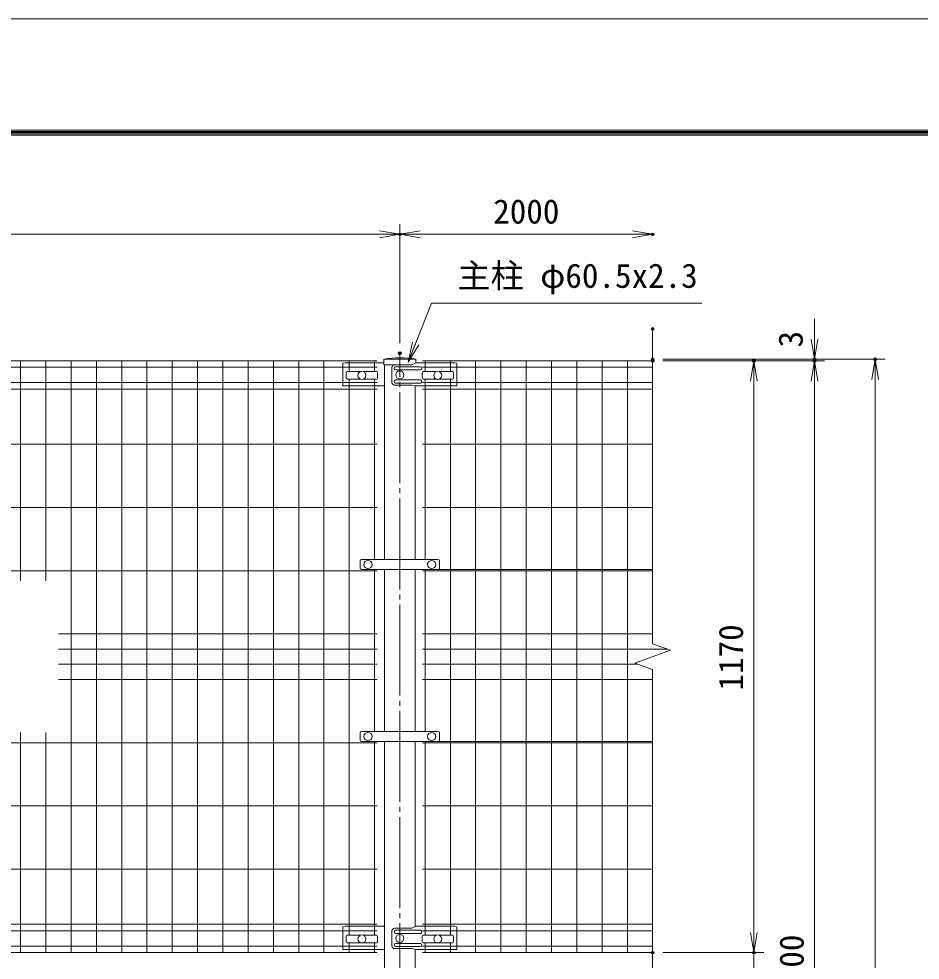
# Model space of a CAD drawing. Units: millimetres, scale not verified. Extents: x -4200 to 4200, y -2970 to 2970.
# Drawn here: x -2138 to -356, y 1109 to 2970 of the extents above; entities that cross this region are included whole.
import ezdxf
from ezdxf.enums import TextEntityAlignment as Align

# ---------------------------------------------------------------- set-up
doc = ezdxf.new("R2010")
doc.units = ezdxf.units.MM
doc.header["$LTSCALE"] = 10
doc.header["$PDMODE"] = 32
doc.header["$PDSIZE"] = 5
doc.linetypes.add('LONG_CHAIN', pattern=[21, 18, -1, 1, -1])
for name, color, linetype, lineweight in [('0-3_D-STR1', 1, 'Continuous', 9), ('0-4_D-BMK', 2, 'LONG_CHAIN', 9), ('0-5_D-STR-DIM', 7, 'Continuous', 9), ('0-6_0', 7, 'Continuous', 9), ('0-8_D-STR2', 7, 'Continuous', 9), ('0-9_D-STR3', 3, 'Continuous', 9), ('0-A_D-STR-TXT', 7, 'Continuous', 9), ('0-E_D-TTL', 7, 'Continuous', 9)]:
    doc.layers.add(name, color=color, linetype=linetype, lineweight=lineweight)
doc.layers.add('0-7_Defpoints', color=7, linetype='Continuous')
doc.styles.add('ＭＳ ゴシック', font='')
doc.styles.get('ＭＳ ゴシック').set_extended_font_data('MS Gothic')

# ---------------------------------------------------------------- blocks, each defined once
blk = doc.blocks.new('_Open')
at = {"layer": '0-6_0'}
blk.add_line((-10, 1.667), (0, 0), dxfattribs=at)
blk.add_lwpolyline([(-10, -1.667), (0, 0), (-10, 0)], dxfattribs=at)

msp = doc.modelspace()

# ---------------------------------------------------------------- linework, layer by layer
at = {"layer": '0-3_D-STR1'}
for p, q in [((-1353.52, 2296.98), (-1416.42, 2296.98)), ((-1416.42, 2296.98), (-1416.42, 2285.98)), ((-1353.52, 2296.98), (-1416.42, 2296.98)), ((-1416.42, 2296.98), (-1416.42, 2285.98)), ((-1353.52, 2289.65), (-1353.52, 2296.98)), ((-1353.52, 2289.65), (-1353.52, 2296.98)), ((-1360.99, 2285.98), (-1416.42, 2285.98)), ((-1360.99, 2285.98), (-1416.42, 2285.98)), ((-1415.22, 2285.98), (-1415.22, 1901.23)), ((-1354.72, 1901.23), (-1354.72, 2244.16)), ((-1415.22, 1881.23), (-1415.22, 1561.23)), ((-1354.72, 1561.23), (-1354.72, 1881.23)), ((-1415.22, 1541.23), (-1415.22, 701.23)), ((-1354.72, 1175.06), (-1354.72, 1541.23)), ((-1354.72, 1089.06), (-1354.72, 1130.59))]:
    msp.add_line(p, q, dxfattribs=at)
msp.add_arc((-1384.97, 2137.55), 162.5, 78.84081, 101.15919, dxfattribs=at)
msp.add_arc((-1384.97, 2137.55), 162.5, 78.84081, 101.15919, dxfattribs=at)
at = {"layer": '0-4_D-BMK'}
msp.add_line((-1384.97, -468.02), (-1384.97, 2308.98), dxfattribs=at)
at = {"layer": '0-5_D-STR-DIM'}
for p, q in [((-1384.97, 2328.98), (-1384.97, 2563.98)), ((-1384.97, 2328.98), (-1384.97, 2563.98)), ((-1384.97, 2328.98), (-1384.97, 2563.98)), ((-1384.97, 2328.98), (-1384.97, 2563.98)), ((-3344.97, 2543.98), (-1424.97, 2543.98)), ((-3344.97, 2543.98), (-1424.97, 2543.98)), ((-1344.97, 2543.98), (-924.97, 2543.98)), ((-1344.97, 2543.98), (-924.97, 2543.98)), ((-564.97, 2336.98), (-564.97, 2376.98)), ((-564.97, 2336.98), (-564.97, 2376.98)), ((-884.97, 1734.63), (-884.97, 2356.98)), ((-864.97, 2296.98), (-544.97, 2296.98)), ((-864.97, 2296.98), (-424.97, 2296.98)), ((-864.97, 2296.98), (-544.97, 2296.98)), ((-864.97, 2293.98), (-544.97, 2293.98)), ((-864.97, 2293.98), (-664.97, 2293.98)), ((-864.97, 2293.98), (-544.97, 2293.98)), ((-864.97, 2293.98), (-544.97, 2293.98)), ((-564.97, 2293.98), (-564.97, 2296.98)), ((-564.97, 2293.98), (-564.97, 2296.98)), ((-684.97, 1163.98), (-684.97, 2253.98)), ((-564.97, 2253.98), (-564.97, 2213.98)), ((-564.97, 2253.98), (-564.97, 2213.98)), ((-564.97, -66.02), (-564.97, 2253.98)), ((-444.97, -416.02), (-444.97, 2256.98)), ((-849.74, 1721.81), (-884.97, 1734.63)), ((-920.21, 1696.15), (-849.74, 1721.81)), ((-884.97, 1683.33), (-920.21, 1696.15)), ((-884.97, 1000.98), (-884.97, 1683.33)), ((-684.97, 1163.98), (-684.97, 1203.98)), ((-884.97, 534.63), (-884.97, 1156.98)), ((-864.97, 1123.98), (-664.97, 1123.98)), ((-864.97, 1123.98), (-664.97, 1123.98)), ((-684.97, 1093.98), (-684.97, 1123.98))]:
    msp.add_line(p, q, dxfattribs=at)
at = {"layer": '0-7_Defpoints'}
for p in [(-1384.97, 2543.98), (-884.97, 2543.98), (-884.97, 2356.98), (-1384.97, 2308.98), (-884.97, 2296.98), (-884.97, 2293.98), (-684.97, 2293.98), (-564.97, 2296.98), (-564.97, 2293.98), (-444.97, 2296.98), (-884.97, 1123.98), (-684.97, 1123.98)]:
    msp.add_point(p, dxfattribs=at)
at = {"layer": '0-8_D-STR2'}
for p, q in [((-1429.97, 2293.98), (-3339.97, 2293.98)), ((-2134.97, 1858.98), (-2134.97, 2293.98)), ((-2084.97, 1858.98), (-2084.97, 2293.98)), ((-2034.97, 1123.98), (-2034.97, 2293.98)), ((-1984.97, 1123.98), (-1984.97, 2293.98)), ((-1934.97, 1123.98), (-1934.97, 2293.98)), ((-1884.97, 1123.98), (-1884.97, 2293.98)), ((-1834.97, 1123.98), (-1834.97, 2293.98)), ((-1784.97, 1123.98), (-1784.97, 2293.98)), ((-1734.97, 1123.98), (-1734.97, 2293.98)), ((-1684.97, 1123.98), (-1684.97, 2293.98)), ((-1634.97, 1123.98), (-1634.97, 2293.98)), ((-1584.97, 1123.98), (-1584.97, 2293.98)), ((-1534.97, 1123.98), (-1534.97, 2293.98)), ((-1484.97, 2272.46), (-1484.97, 2293.98)), ((-1434.97, 2272.46), (-1434.97, 2293.98)), ((-1339.97, 2293.98), (-884.97, 2293.98)), ((-1334.97, 2272.46), (-1334.97, 2293.98)), ((-1284.97, 2272.46), (-1284.97, 2293.98)), ((-1234.97, 1123.98), (-1234.97, 2293.98)), ((-1184.97, 1123.98), (-1184.97, 2293.98)), ((-1134.97, 1123.98), (-1134.97, 2293.98)), ((-1084.97, 1123.98), (-1084.97, 2293.98)), ((-1034.97, 1123.98), (-1034.97, 2293.98)), ((-984.97, 1123.98), (-984.97, 2293.98)), ((-934.97, 1123.98), (-934.97, 2293.98)), ((-1429.97, 2281.1), (-3339.97, 2281.1)), ((-1339.97, 2281.1), (-884.97, 2281.1)), ((-1484.97, 1158.46), (-1484.97, 2257.46)), ((-1434.97, 1901.23), (-1434.97, 2257.46)), ((-1334.97, 1901.23), (-1334.97, 2257.46)), ((-1284.97, 1158.46), (-1284.97, 2257.46)), ((-1429.97, 2250.85), (-3339.97, 2250.85)), ((-1429.97, 2237.98), (-3339.97, 2237.98)), ((-1339.97, 2250.85), (-884.97, 2250.85)), ((-1339.97, 2237.98), (-884.97, 2237.98)), ((-1429.97, 2128.98), (-3339.97, 2128.98)), ((-1339.97, 2128.98), (-884.97, 2128.98)), ((-1429.97, 2003.98), (-3339.97, 2003.98)), ((-1339.97, 2003.98), (-884.97, 2003.98)), ((-1434.97, 1561.23), (-1434.97, 1881.23)), ((-1339.97, 1881.23), (-884.97, 1881.23)), ((-1334.97, 1561.23), (-1334.97, 1881.23)), ((-1429.97, 1878.98), (-3339.97, 1878.98)), ((-1339.97, 1878.98), (-884.97, 1878.98)), ((-1429.97, 1753.98), (-2059.97, 1753.98)), ((-1339.97, 1753.98), (-884.97, 1753.98)), ((-1429.97, 1723.98), (-2059.97, 1723.98)), ((-1339.97, 1723.98), (-855.71, 1723.98)), ((-1429.97, 1693.98), (-2059.97, 1693.98)), ((-1339.97, 1693.98), (-914.24, 1693.98)), ((-1429.97, 1663.98), (-2059.97, 1663.98)), ((-1339.97, 1663.98), (-884.97, 1663.98)), ((-2134.97, 1123.98), (-2134.97, 1558.98)), ((-2084.97, 1123.98), (-2084.97, 1558.98)), ((-1429.97, 1538.98), (-3339.97, 1538.98)), ((-1434.97, 1158.46), (-1434.97, 1541.23)), ((-1339.97, 1541.23), (-884.97, 1541.23)), ((-1339.97, 1538.98), (-884.97, 1538.98)), ((-1334.97, 1158.46), (-1334.97, 1541.23)), ((-1429.97, 1413.98), (-3339.97, 1413.98)), ((-1339.97, 1413.98), (-884.97, 1413.98)), ((-1429.97, 1288.98), (-3339.97, 1288.98)), ((-1339.97, 1288.98), (-884.97, 1288.98)), ((-1429.97, 1179.98), (-3339.97, 1179.98)), ((-1339.97, 1179.98), (-884.97, 1179.98)), ((-1429.97, 1167.1), (-3339.97, 1167.1)), ((-1339.97, 1167.1), (-884.97, 1167.1)), ((-1429.97, 1136.85), (-3339.97, 1136.85)), ((-1484.97, 1123.98), (-1484.97, 1143.46)), ((-1434.97, 1123.98), (-1434.97, 1143.46)), ((-1339.97, 1136.85), (-884.97, 1136.85)), ((-1334.97, 1123.98), (-1334.97, 1143.46)), ((-1284.97, 1123.98), (-1284.97, 1143.46)), ((-1429.97, 1123.98), (-3339.97, 1123.98)), ((-1339.97, 1123.98), (-884.97, 1123.98))]:
    msp.add_line(p, q, dxfattribs=at)
at = {"layer": '0-9_D-STR3'}
for p, q in [((-1492.97, 2289.98), (-1497.97, 2288.98)), ((-1492.97, 2289.98), (-1417.1, 2289.98)), ((-1417.1, 2289.98), (-1416.42, 2289.65)), ((-1352.85, 2289.98), (-1360.99, 2285.98)), ((-1276.97, 2289.98), (-1352.85, 2289.98)), ((-1276.97, 2289.98), (-1271.97, 2288.98)), ((-1497.97, 2288.98), (-1497.97, 2245.16)), ((-1490.97, 2270.46), (-1490.97, 2259.46)), ((-1488.97, 2272.46), (-1462.76, 2272.46)), ((-1457.19, 2272.46), (-1430.97, 2272.46)), ((-1428.97, 2270.46), (-1428.97, 2259.46)), ((-1400.46, 2280.98), (-1400.46, 2250.98)), ((-1360.99, 2285.98), (-1395.46, 2285.98)), ((-1344.39, 2281.98), (-1393.39, 2281.98)), ((-1344.39, 2275.98), (-1393.39, 2275.98)), ((-1340.97, 2270.46), (-1340.97, 2259.46)), ((-1338.97, 2272.46), (-1312.76, 2272.46)), ((-1307.19, 2272.46), (-1280.97, 2272.46)), ((-1278.97, 2270.46), (-1278.97, 2259.46)), ((-1271.97, 2288.98), (-1271.97, 2245.16)), ((-1488.97, 2257.46), (-1462.76, 2257.46)), ((-1457.19, 2257.46), (-1430.97, 2257.46)), ((-1344.39, 2255.98), (-1393.39, 2255.98)), ((-1338.97, 2257.46), (-1312.76, 2257.46)), ((-1307.19, 2257.46), (-1280.97, 2257.46)), ((-1417.18, 2244.16), (-1496.97, 2244.16)), ((-1415.22, 2244.58), (-1417.18, 2244.16)), ((-1360.99, 2245.98), (-1395.46, 2245.98)), ((-1344.39, 2249.98), (-1393.39, 2249.98)), ((-1360.99, 2245.98), (-1352.77, 2244.16)), ((-1352.77, 2244.16), (-1272.97, 2244.16)), ((-1460.47, 1901.23), (-1309.47, 1901.23)), ((-1463.47, 1898.23), (-1463.47, 1884.23)), ((-1460.47, 1881.23), (-1309.47, 1881.23)), ((-1306.47, 1898.23), (-1306.47, 1884.23)), ((-1463.47, 1558.23), (-1463.47, 1544.23)), ((-1460.47, 1561.23), (-1309.47, 1561.23)), ((-1306.47, 1558.23), (-1306.47, 1544.23)), ((-1460.47, 1541.23), (-1309.47, 1541.23)), ((-1492.97, 1175.98), (-1497.97, 1174.98)), ((-1497.97, 1174.98), (-1497.97, 1131.16)), ((-1492.97, 1175.98), (-1417.1, 1175.98)), ((-1417.1, 1175.98), (-1415.22, 1175.06)), ((-1352.85, 1175.98), (-1360.99, 1171.98)), ((-1276.97, 1175.98), (-1352.85, 1175.98)), ((-1276.97, 1175.98), (-1271.97, 1174.98)), ((-1271.97, 1174.98), (-1271.97, 1131.16)), ((-1490.97, 1156.46), (-1490.97, 1145.46)), ((-1488.97, 1158.46), (-1462.76, 1158.46)), ((-1457.19, 1158.46), (-1430.97, 1158.46)), ((-1428.97, 1156.46), (-1428.97, 1145.46)), ((-1400.46, 1166.98), (-1400.46, 1136.98)), ((-1360.99, 1171.98), (-1395.46, 1171.98)), ((-1344.39, 1167.98), (-1393.39, 1167.98)), ((-1344.39, 1161.98), (-1393.39, 1161.98)), ((-1340.97, 1156.46), (-1340.97, 1145.46)), ((-1338.97, 1158.46), (-1312.76, 1158.46)), ((-1307.19, 1158.46), (-1280.97, 1158.46)), ((-1278.97, 1156.46), (-1278.97, 1145.46)), ((-1488.97, 1143.46), (-1462.76, 1143.46)), ((-1457.19, 1143.46), (-1430.97, 1143.46)), ((-1344.39, 1141.98), (-1393.39, 1141.98)), ((-1344.39, 1135.98), (-1393.39, 1135.98)), ((-1338.97, 1143.46), (-1312.76, 1143.46)), ((-1307.19, 1143.46), (-1280.97, 1143.46)), ((-1417.18, 1130.16), (-1496.97, 1130.16)), ((-1415.22, 1130.58), (-1417.18, 1130.16)), ((-1360.99, 1131.98), (-1395.46, 1131.98)), ((-1360.99, 1131.98), (-1352.77, 1130.16)), ((-1352.77, 1130.16), (-1272.97, 1130.16))]:
    msp.add_line(p, q, dxfattribs=at)
for centre in [(-1459.97, 2264.96), (-1384.97, 2265.98), (-1309.97, 2264.96), (-1447.97, 1891.23), (-1321.97, 1891.23), (-1447.97, 1551.23), (-1321.97, 1551.23), (-1459.97, 1150.96), (-1384.97, 1151.98), (-1309.97, 1150.96)]:
    msp.add_circle(centre, 8, dxfattribs=at)
for centre, radius, start, end in [((-1488.97, 2270.46), 2, 90, 180), ((-1430.97, 2270.46), 2, 0, 90), ((-1395.46, 2280.98), 5, 90, 180), ((-1393.39, 2278.98), 3, 90, 270), ((-1344.39, 2278.98), 3, 270, 90), ((-1338.97, 2270.46), 2, 90, 180), ((-1280.97, 2270.46), 2, 0, 90), ((-1488.97, 2259.46), 2, 180, 270), ((-1430.97, 2259.46), 2, 270, 0), ((-1393.39, 2252.98), 3, 90, 270), ((-1344.39, 2252.98), 3, 270, 90), ((-1338.97, 2259.46), 2, 180, 270), ((-1280.97, 2259.46), 2, 270, 0), ((-1496.97, 2245.16), 1, 180, 270), ((-1395.46, 2250.98), 5, 180, 270), ((-1272.97, 2245.16), 1, 270, 0), ((-1460.47, 1898.23), 3, 90, 180), ((-1309.47, 1898.23), 3, 0, 90), ((-1460.47, 1884.23), 3, 180, 270), ((-1309.47, 1884.23), 3, 270, 0), ((-1460.47, 1558.23), 3, 90, 180), ((-1309.47, 1558.23), 3, 0, 90), ((-1460.47, 1544.23), 3, 180, 270), ((-1309.47, 1544.23), 3, 270, 0), ((-1488.97, 1156.46), 2, 90, 180), ((-1430.97, 1156.46), 2, 0, 90), ((-1395.46, 1166.98), 5, 90, 180), ((-1393.39, 1164.98), 3, 90, 270), ((-1344.39, 1164.98), 3, 270, 90), ((-1338.97, 1156.46), 2, 90, 180), ((-1280.97, 1156.46), 2, 0, 90), ((-1488.97, 1145.46), 2, 180, 270), ((-1430.97, 1145.46), 2, 270, 0), ((-1395.46, 1136.98), 5, 180, 270), ((-1393.39, 1138.98), 3, 90, 270), ((-1344.39, 1138.98), 3, 270, 90), ((-1338.97, 1145.46), 2, 180, 270), ((-1280.97, 1145.46), 2, 270, 0), ((-1496.97, 1131.16), 1, 180, 270), ((-1272.97, 1131.16), 1, 270, 0)]:
    msp.add_arc(centre, radius, start, end, dxfattribs=at)
at = {"layer": '0-A_D-STR-TXT'}
msp.add_lwpolyline([(-787.46, 2407.71), (-1322.14, 2407.71), (-1367.63, 2292.76)], dxfattribs=at)
at = {"layer": '0-E_D-TTL', "color": 2}
msp.add_lwpolyline([(-4200, 2970), (4200, 2970), (4200, -2970), (-4200, -2970)], close=True, dxfattribs=at)
at = {"layer": '0-E_D-TTL'}
for points in [[(-3930, 2750), (3930, 2750), (3930, -2750), (-3930, -2750)], [(-3927.5, 2747.5), (3927.5, 2747.5), (3927.5, -2747.5), (-3927.5, -2747.5)], [(-3925, 2745), (3925, 2745), (3925, -2745), (-3925, -2745)], [(-3922.5, 2742.5), (3922.5, 2742.5), (3922.5, -2742.5), (-3922.5, -2742.5)], [(-3920, 2740), (3920, 2740), (3920, -2740), (-3920, -2740)]]:
    msp.add_lwpolyline(points, close=True, dxfattribs=at)

# ---------------------------------------------------------------- block references
at = {"layer": '0-5_D-STR-DIM', "xscale": 4, "yscale": 4}
for p in [(-1384.97, 2543.98), (-1384.97, 2543.98), (-884.97, 2543.98), (-884.97, 2543.98)]:
    msp.add_blockref('_Open', p, dxfattribs=at)
for p, rotation in [((-1384.97, 2543.98), 180), ((-1384.97, 2543.98), 180), ((-564.97, 2296.98), 270), ((-564.97, 2296.98), 270), ((-684.97, 2293.98), 90), ((-564.97, 2293.98), 90), ((-564.97, 2293.98), 90), ((-564.97, 2293.98), 90), ((-444.97, 2296.98), 90), ((-684.97, 1123.98), 270), ((-684.97, 1123.98), 270)]:
    msp.add_blockref('_Open', p, dxfattribs=dict(at, rotation=rotation))
at = {"layer": '0-A_D-STR-TXT', "xscale": 4, "yscale": 4, "rotation": 248.409}
msp.add_blockref('_Open', (-1368.36, 2290.9), dxfattribs=at)

# ---------------------------------------------------------------- texts
at = {"layer": '0-5_D-STR-DIM', "style": 'ＭＳ ゴシック'}
msp.add_text('2000', height=48.09, dxfattribs=at).set_placement((-1200.22, 2550.73), align=Align.BOTTOM_LEFT)
msp.add_text('2000', height=48.09, dxfattribs=at).set_placement((-1200.22, 2550.73), align=Align.BOTTOM_LEFT)
for s, p in [('3', (-573.64, 2320.28)), ('3', (-573.64, 2320.28)), ('1170', (-691.72, 1642.08)), ('2400', (-571.72, 1028.73))]:
    msp.add_text(s, height=48.09, rotation=90, dxfattribs=at).set_placement(p, align=Align.BOTTOM_LEFT)
at = {"layer": '0-A_D-STR-TXT', "style": 'ＭＳ ゴシック'}
msp.add_text('主柱 φ60.5x2.3', height=48.09, dxfattribs=at).set_placement((-1271.21, 2423.72), align=Align.BOTTOM_LEFT)

doc.saveas('drawing.dxf')
